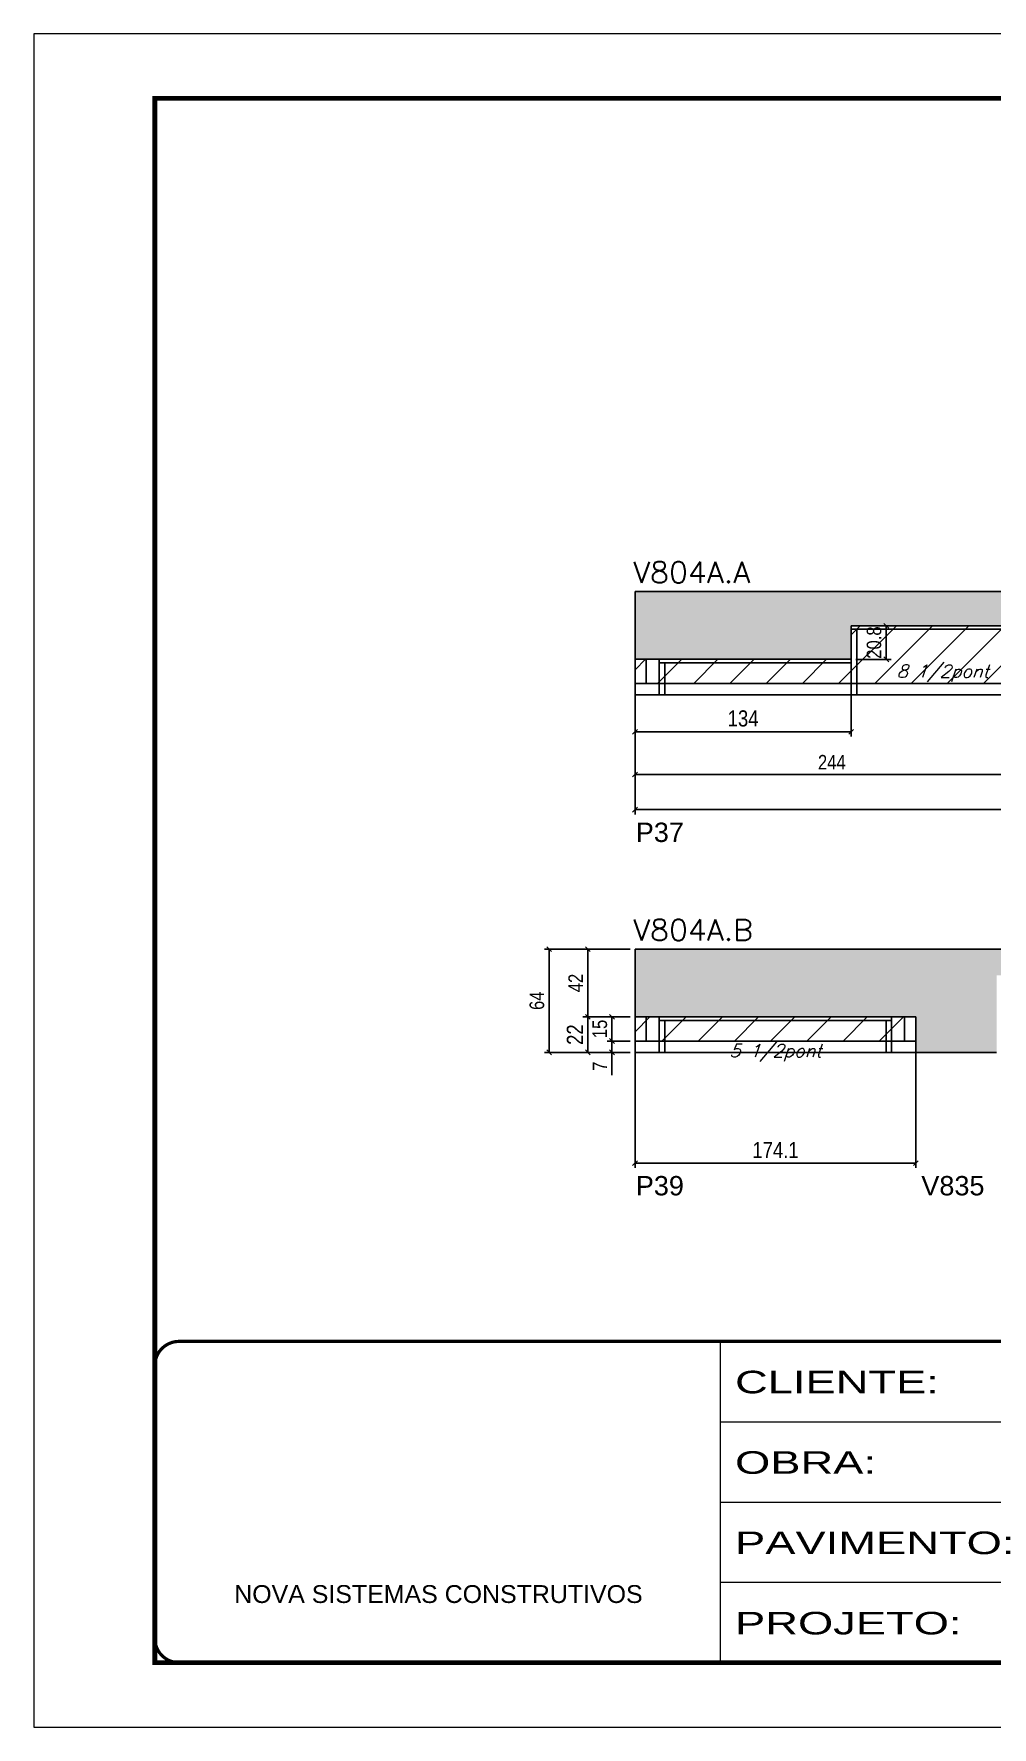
# Model space of a CAD drawing. Extents: x -20960 to -5926, y -2106 to 21915.
# Drawn here: x -12207 to -11613, y 17420 to 18470 of the extents above; entities that cross this region are included whole.
import ezdxf

# ---------------------------------------------------------------- set-up
doc = ezdxf.new("R2010")
doc.units = 0
doc.linetypes.add('CONTINUO', pattern=[0])
doc.linetypes.add('DASHED', pattern=[0.75, 0.5, -0.25])
for name, color, linetype in [('5', 5, 'Continuous'), ('COTA', 241, 'Continuous'), ('Painéis', 200, 'Continuous'), ('Reaproveitamento', 251, 'Continuous'), ('SARR_2.2x7', 40, 'Continuous'), ('SARR_3.5x7', 81, 'Continuous'), ('texto', 7, 'Continuous')]:
    doc.layers.add(name, color=color, linetype=linetype)
for name, color, linetype, lineweight in [('Folhas', 255, 'Continuous', 9), ('SARRAFO DE PRESSAO', 251, 'DASHED', 9), ('Texto Seção', 7, 'Continuous', 15)]:
    doc.layers.add(name, color=color, linetype=linetype, lineweight=lineweight)
doc.styles.add('ARIAL', font='arial.ttf')
doc.styles.add('COTA TECNICA', font='techl___.ttf', dxfattribs={"height": 10})
doc.styles.add('COTA TECNICA-50', font='techl___.ttf', dxfattribs={"height": 9})
doc.styles.add('REGUA-120', font='ROMANS.shx', dxfattribs={"height": 15})
doc.styles.add('Romans', font='romans.shx')
doc.styles.get("Standard").update_dxf_attribs({"font": 'arial.ttf'})
doc.styles.add('Tecnologia', font='')
doc.styles.get('Tecnologia').set_extended_font_data('Forgotten Futurist')
doc.dimstyles.new('COTA PAINEL-50', dxfattribs={"dimtxt": 9, "dimasz": 3, "dimexe": 3, "dimexo": 3, "dimgap": 3, "dimtad": 1, "dimdec": 1, "dimzin": 12, "dimdsep": 46, "dimtxsty": 'COTA TECNICA-50', "dimblk1": 'OBLIQUE', "dimblk2": 'OBLIQUE', "dimsah": 1, "dimcen": 0.9, "dimclrd": 4, "dimclre": 4, "dimclrt": 240, "dimadec": 1, "dimazin": 3, "dimtfac": 1, "dimtdec": 1, "dimtmove": 0, "dimatfit": 3, "dimfxl": 1, "dimtolj": 1, "dimtzin": 12, "dimarcsym": 0})
doc.dimstyles.new('PAINEL', dxfattribs={"dimtxt": 10, "dimasz": 3, "dimexe": 3, "dimexo": 3, "dimgap": 3, "dimtad": 1, "dimdec": 1, "dimzin": 12, "dimdsep": 46, "dimtxsty": 'COTA TECNICA', "dimblk1": 'OBLIQUE', "dimblk2": 'OBLIQUE', "dimsah": 1, "dimcen": 0.9, "dimclrd": 4, "dimclre": 4, "dimclrt": 240, "dimadec": 1, "dimazin": 3, "dimtfac": 1, "dimtdec": 1, "dimtmove": 0, "dimatfit": 3, "dimfxl": 1, "dimtolj": 1, "dimtzin": 12, "dimarcsym": 0})
pattern_1 = [(45, (-4768.5, -1148.575), (-11.22532, 11.22532), [])]

# ---------------------------------------------------------------- blocks, each defined once
blk = doc.blocks.new('9999999999')
at = {"color": 30, "linetype": 'CONTINUO'}
for p, q in [((98564.6, 34230.2), (98564.6, 34429.4)), ((98564.6, 34379.6), (99584, 34379.6)), ((98564.6, 34329.8), (99488, 34329.8)), ((98564.6, 34280), (99488, 34280))]:
    blk.add_line(p, q, dxfattribs=at)
at = {"color": 30, "linetype": 'CONTINUO', "const_width": 2}
blk.add_lwpolyline([(99584, 34230.2), (99584, 34414.4, 0.414214), (99569, 34429.4), (98229, 34429.4, 0.414214), (98214, 34414.4), (98214, 34245.2, 0.414214), (98229, 34230.2), (99584, 34230.2)], format="xyb", dxfattribs=at)
at = {"layer": 'Folhas'}
blk.add_lwpolyline([(98139, 34190.2), (99624, 34190.2), (99624, 35240.2), (98139, 35240.2)], close=True, dxfattribs=at)
at = {"layer": 'Folhas', "color": 30, "const_width": 3}
blk.add_lwpolyline([(98214, 34230.2), (99584, 34230.2), (99584, 35200.2), (98214, 35200.2)], close=True, dxfattribs=at)
at = {"color": 7, "linetype": 'Continuous', "ltscale": 5, "style": 'ARIAL'}
blk.add_text('NOVA SISTEMAS CONSTRUTIVOS', height=11.059, dxfattribs=at).set_placement((98263.2, 34267.2))
at = {"layer": 'Folhas', "color": 7, "style": 'Tecnologia', "width": 1.5}
for s, p in [('CLIENTE:', (98573.7, 34397.2)), ('OBRA:', (98573.7, 34347.3)), ('PAVIMENTO:', (98573.7, 34297.5)), ('PROJETO:', (98573.7, 34247.7))]:
    blk.add_text(s, height=14, dxfattribs=at).set_placement(p)
blk = doc.blocks.new('_Oblique')
at = {"color": 0, "linetype": 'ByBlock', "lineweight": -2}
blk.add_line((-0.5, -0.5), (0.5, 0.5), dxfattribs=at)
blk = doc.blocks.new('*D183')
at = {"layer": 'COTA', "color": 4, "lineweight": -2, "ltscale": 25, "transparency": 16777216}
for p, q in [((-11834.3, 18063.8), (-11834.3, 18033.9)), ((-11700.3, 18063.8), (-11700.3, 18033.9)), ((-11834.3, 18036.9), (-11700.3, 18036.9))]:
    blk.add_line(p, q, dxfattribs=at)
at = {"layer": 'Defpoints', "color": 0, "ltscale": 25, "transparency": 16777216}
for p in [(-11834.3, 18066.8), (-11700.3, 18066.8), (-11700.3, 18036.9)]:
    blk.add_point(p, dxfattribs=at)
at = {"layer": 'COTA', "color": 4, "lineweight": -2, "ltscale": 25, "transparency": 16777216, "xscale": 3, "yscale": 3, "zscale": 3, "rotation": 180}
blk.add_blockref('_Oblique', (-11834.3, 18036.9), dxfattribs=at)
at = {"layer": 'COTA', "color": 4, "lineweight": -2, "ltscale": 25, "transparency": 16777216, "xscale": 3, "yscale": 3, "zscale": 3}
blk.add_blockref('_Oblique', (-11700.3, 18036.9), dxfattribs=at)
at = {"layer": 'COTA', "color": 240, "ltscale": 25, "transparency": 16777216, "insert": (-11767.3, 18045.1), "char_height": 10, "attachment_point": 5, "style": 'COTA TECNICA'}
blk.add_mtext('\\A1;134', dxfattribs=at)
blk = doc.blocks.new('*D196')
at = {"layer": 'COTA', "color": 4, "lineweight": -2, "transparency": 16777216}
for p, q in [((-11834.3, 18063.8), (-11834.3, 17985.6)), ((-11124.3, 18063.8), (-11124.3, 17985.6)), ((-11834.3, 17988.6), (-11124.3, 17988.6))]:
    blk.add_line(p, q, dxfattribs=at)
at = {"layer": 'Defpoints', "color": 0, "transparency": 16777216}
for p in [(-11834.3, 18066.8), (-11124.3, 18066.8), (-11124.3, 17988.6)]:
    blk.add_point(p, dxfattribs=at)
at = {"layer": 'COTA', "color": 4, "lineweight": -2, "transparency": 16777216, "xscale": 3, "yscale": 3, "zscale": 3, "rotation": 180}
blk.add_blockref('_Oblique', (-11834.3, 17988.6), dxfattribs=at)
at = {"layer": 'COTA', "color": 4, "lineweight": -2, "transparency": 16777216, "xscale": 3, "yscale": 3, "zscale": 3}
blk.add_blockref('_Oblique', (-11124.3, 17988.6), dxfattribs=at)
at = {"layer": 'COTA', "color": 240, "transparency": 16777216, "insert": (-11479.3, 17996.1), "char_height": 9, "attachment_point": 5, "style": 'COTA TECNICA-50'}
blk.add_mtext('\\A1;710', dxfattribs=at)
blk = doc.blocks.new('*D197')
at = {"layer": 'COTA', "color": 4, "lineweight": -2, "transparency": 16777216}
for p, q in [((-11834.3, 18063.8), (-11834.3, 18007.4)), ((-11590.3, 18056.8), (-11590.3, 18007.4)), ((-11834.3, 18010.4), (-11590.3, 18010.4))]:
    blk.add_line(p, q, dxfattribs=at)
at = {"layer": 'Defpoints', "color": 0, "transparency": 16777216}
for p in [(-11834.3, 18066.8), (-11590.3, 18059.8), (-11590.3, 18010.4)]:
    blk.add_point(p, dxfattribs=at)
at = {"layer": 'COTA', "color": 4, "lineweight": -2, "transparency": 16777216, "xscale": 3, "yscale": 3, "zscale": 3, "rotation": 180}
blk.add_blockref('_Oblique', (-11834.3, 18010.4), dxfattribs=at)
at = {"layer": 'COTA', "color": 4, "lineweight": -2, "transparency": 16777216, "xscale": 3, "yscale": 3, "zscale": 3}
blk.add_blockref('_Oblique', (-11590.3, 18010.4), dxfattribs=at)
at = {"layer": 'COTA', "color": 240, "transparency": 16777216, "insert": (-11712.3, 18018), "char_height": 9, "attachment_point": 5, "style": 'COTA TECNICA-50'}
blk.add_mtext('\\A1;244', dxfattribs=at)
blk = doc.blocks.new('*D188')
at = {"layer": 'COTA', "color": 4, "lineweight": -2, "ltscale": 25, "transparency": 16777216}
for p, q in [((-11834.3, 17842.1), (-11834.3, 17766.4)), ((-11660.2, 17842.1), (-11660.2, 17766.4)), ((-11834.3, 17769.4), (-11660.2, 17769.4))]:
    blk.add_line(p, q, dxfattribs=at)
at = {"layer": 'Defpoints', "color": 0, "ltscale": 25, "transparency": 16777216}
for p in [(-11834.3, 17845.1), (-11660.2, 17845.1), (-11660.2, 17769.4)]:
    blk.add_point(p, dxfattribs=at)
at = {"layer": 'COTA', "color": 4, "lineweight": -2, "ltscale": 25, "transparency": 16777216, "xscale": 3, "yscale": 3, "zscale": 3, "rotation": 180}
blk.add_blockref('_Oblique', (-11834.3, 17769.4), dxfattribs=at)
at = {"layer": 'COTA', "color": 4, "lineweight": -2, "ltscale": 25, "transparency": 16777216, "xscale": 3, "yscale": 3, "zscale": 3}
blk.add_blockref('_Oblique', (-11660.2, 17769.4), dxfattribs=at)
at = {"layer": 'COTA', "color": 240, "ltscale": 25, "transparency": 16777216, "insert": (-11747.2, 17777.5), "char_height": 10, "attachment_point": 5, "style": 'COTA TECNICA'}
blk.add_mtext('\\A1;174.1', dxfattribs=at)
blk = doc.blocks.new('*D189')
at = {"layer": 'COTA', "color": 4, "lineweight": -2, "ltscale": 25, "transparency": 16777216}
for p, q in [((-11837.3, 17860.1), (-11866.6, 17860.1)), ((-11863.6, 17860.1), (-11863.6, 17838.1)), ((-11837.3, 17838.1), (-11866.6, 17838.1))]:
    blk.add_line(p, q, dxfattribs=at)
at = {"layer": 'Defpoints', "color": 0, "ltscale": 25, "transparency": 16777216}
for p in [(-11834.3, 17860.1), (-11863.6, 17838.1), (-11834.3, 17838.1)]:
    blk.add_point(p, dxfattribs=at)
at = {"layer": 'COTA', "color": 4, "lineweight": -2, "ltscale": 25, "transparency": 16777216, "xscale": 3, "yscale": 3, "zscale": 3}
for p, rotation in [((-11863.6, 17860.1), 90), ((-11863.6, 17838.1), 270)]:
    blk.add_blockref('_Oblique', p, dxfattribs=dict(at, rotation=rotation))
at = {"layer": 'COTA', "color": 240, "ltscale": 25, "transparency": 16777216, "insert": (-11871.6, 17849.1), "char_height": 10, "attachment_point": 5, "rotation": 90, "style": 'COTA TECNICA'}
blk.add_mtext('\\A1;22', dxfattribs=at)
blk = doc.blocks.new('*D190')
at = {"layer": 'COTA', "color": 4, "lineweight": -2, "transparency": 16777216}
for p, q in [((-11837.3, 17902.1), (-11890.5, 17902.1)), ((-11887.5, 17902.1), (-11887.5, 17838.1)), ((-11837.3, 17838.1), (-11890.5, 17838.1))]:
    blk.add_line(p, q, dxfattribs=at)
at = {"layer": 'Defpoints', "color": 0, "transparency": 16777216}
for p in [(-11834.3, 17902.1), (-11887.5, 17838.1), (-11834.3, 17838.1)]:
    blk.add_point(p, dxfattribs=at)
at = {"layer": 'COTA', "color": 4, "lineweight": -2, "transparency": 16777216, "xscale": 3, "yscale": 3, "zscale": 3}
for p, rotation in [((-11887.5, 17902.1), 90), ((-11887.5, 17838.1), 270)]:
    blk.add_blockref('_Oblique', p, dxfattribs=dict(at, rotation=rotation))
at = {"layer": 'COTA', "color": 240, "transparency": 16777216, "insert": (-11895.1, 17870.1), "char_height": 9, "attachment_point": 5, "rotation": 90, "style": 'COTA TECNICA-50'}
blk.add_mtext('\\A1;64', dxfattribs=at)
blk = doc.blocks.new('*D201')
at = {"layer": 'COTA', "color": 4, "lineweight": -2, "transparency": 16777216}
for p, q in [((-11837.3, 17902.1), (-11866.6, 17902.1)), ((-11863.6, 17860.1), (-11863.6, 17902.1)), ((-11837.3, 17860.1), (-11866.6, 17860.1))]:
    blk.add_line(p, q, dxfattribs=at)
at = {"layer": 'Defpoints', "color": 0, "transparency": 16777216}
for p in [(-11863.6, 17902.1), (-11834.3, 17902.1), (-11834.3, 17860.1)]:
    blk.add_point(p, dxfattribs=at)
at = {"layer": 'COTA', "color": 4, "lineweight": -2, "transparency": 16777216, "xscale": 3, "yscale": 3, "zscale": 3}
for p, rotation in [((-11863.6, 17902.1), 90), ((-11863.6, 17860.1), 270)]:
    blk.add_blockref('_Oblique', p, dxfattribs=dict(at, rotation=rotation))
at = {"layer": 'COTA', "color": 240, "transparency": 16777216, "insert": (-11871.1, 17881.1), "char_height": 9, "attachment_point": 5, "rotation": 90, "style": 'COTA TECNICA-50'}
blk.add_mtext('\\A1;42', dxfattribs=at)
blk = doc.blocks.new('*D212')
at = {"layer": 'COTA', "color": 4, "lineweight": -2, "transparency": 16777216}
for p, q in [((-11697.3, 18102.6), (-11675.5, 18102.6)), ((-11678.5, 18081.8), (-11678.5, 18102.6)), ((-11697.3, 18081.8), (-11675.5, 18081.8))]:
    blk.add_line(p, q, dxfattribs=at)
at = {"layer": 'Defpoints', "color": 0, "transparency": 16777216}
for p in [(-11700.3, 18102.6), (-11678.5, 18102.6), (-11700.3, 18081.8)]:
    blk.add_point(p, dxfattribs=at)
at = {"layer": 'COTA', "color": 4, "lineweight": -2, "transparency": 16777216, "xscale": 3, "yscale": 3, "zscale": 3}
for p, rotation in [((-11678.5, 18102.6), 90), ((-11678.5, 18081.8), 270)]:
    blk.add_blockref('_Oblique', p, dxfattribs=dict(at, rotation=rotation))
at = {"layer": 'COTA', "color": 240, "transparency": 16777216, "insert": (-11686.1, 18092.2), "char_height": 9, "attachment_point": 5, "rotation": 90, "style": 'COTA TECNICA-50'}
blk.add_mtext('\\A1;20.8', dxfattribs=at)
blk = doc.blocks.new('*D208')
at = {"layer": 'COTA', "color": 4, "lineweight": -2, "transparency": 16777216}
for p, q in [((-11837.3, 17860.1), (-11851.6, 17860.1)), ((-11848.6, 17845.1), (-11848.6, 17860.1)), ((-11837.3, 17845.1), (-11851.6, 17845.1))]:
    blk.add_line(p, q, dxfattribs=at)
at = {"layer": 'Defpoints', "color": 0, "transparency": 16777216}
for p in [(-11848.6, 17860.1), (-11834.3, 17860.1), (-11834.3, 17845.1)]:
    blk.add_point(p, dxfattribs=at)
at = {"layer": 'COTA', "color": 4, "lineweight": -2, "transparency": 16777216, "xscale": 3, "yscale": 3, "zscale": 3}
for p, rotation in [((-11848.6, 17860.1), 90), ((-11848.6, 17845.1), 270)]:
    blk.add_blockref('_Oblique', p, dxfattribs=dict(at, rotation=rotation))
at = {"layer": 'COTA', "color": 240, "transparency": 16777216, "insert": (-11856.1, 17852.6), "char_height": 9, "attachment_point": 5, "rotation": 90, "style": 'COTA TECNICA-50'}
blk.add_mtext('\\A1;15', dxfattribs=at)
blk = doc.blocks.new('*D209')
at = {"layer": 'COTA', "color": 4, "lineweight": -2, "transparency": 16777216}
for p, q in [((-11837.3, 17845.1), (-11851.6, 17845.1)), ((-11848.6, 17845.1), (-11848.6, 17838.1)), ((-11837.3, 17838.1), (-11851.6, 17838.1)), ((-11848.6, 17838.1), (-11848.6, 17823.9))]:
    blk.add_line(p, q, dxfattribs=at)
at = {"layer": 'Defpoints', "color": 0, "transparency": 16777216}
for p in [(-11834.3, 17845.1), (-11848.6, 17838.1), (-11834.3, 17838.1)]:
    blk.add_point(p, dxfattribs=at)
at = {"layer": 'COTA', "color": 4, "lineweight": -2, "transparency": 16777216, "xscale": 3, "yscale": 3, "zscale": 3}
for p, rotation in [((-11848.6, 17845.1), 90), ((-11848.6, 17838.1), 270)]:
    blk.add_blockref('_Oblique', p, dxfattribs=dict(at, rotation=rotation))
at = {"layer": 'COTA', "color": 240, "transparency": 16777216, "insert": (-11856.1, 17829.5), "char_height": 9, "attachment_point": 5, "rotation": 90, "style": 'COTA TECNICA-50'}
blk.add_mtext('\\A1;7', dxfattribs=at)

msp = doc.modelspace()

# ---------------------------------------------------------------- hatches: boundary and pattern name
at = {"layer": 'COTA', "linetype": 'ByBlock'}
h = msp.add_hatch(dxfattribs=at)
h.set_pattern_fill('AR-CONC', color=256, scale=0.03)
h.set_pattern_definition([(50, (-149412.5033, -5650.231), (5.46554007, -0.47817257), [0.5715, -6.2865]), (355, (-149412.5033, -5650.231), (-1.05730264, 5.73170536), [0.4572, -5.02921753]), (100.4514447, (-149412.048, -5650.271), (4.40823741, 5.25353256), [0.48570026, -5.34270734]), (46.1842, (-149412.503, -5648.707), (8.13237123, -1.26126984), [0.85725, -9.42975]), (96.6355576, (-149411.8256, -5648.812), (7.122124, 7.42278374), [0.7285507, -8.01406824]), (351.184151, (-149412.503, -5648.707), (7.122124, 7.42278374), [0.685799, -7.54379196]), (21, (-149411.7413, -5649.088), (4.54843174, -3.06795595), [0.5715, -6.2865]), (326, (-149411.7413, -5649.088), (1.85406085, 5.52563898), [0.4572, -5.0292]), (71.451445, (-149411.362, -5649.3436), (6.40249258, 2.45768307), [0.48570026, -5.34269813]), (37.5, (-149412.5033, -5650.231), (0.092658098, 2.536651166), [0, -4.96824, 0, -5.1054, 0, -5.04825]), (7.5, (-149412.5033, -5650.231), (2.004589875, 3.005417245), [0, -2.91084, 0, -4.85394, 0, -1.92405]), (327.5, (-149414.2025, -5650.231), (4.067717855, -0.17186232), [0, -1.905, 0, -5.9436, 0, -7.8867]), (317.5, (-149414.9645, -5650.231), (4.44387544, 0.76279473), [0, -2.4765, 0, -3.94716, 0, -5.6007])])
h.paths.add_polyline_path([(-11700.29, 18102.63), (-11258.29, 18102.63), (-11258.29, 18081.83), (-11124.29, 18081.83), (-11124.29, 18123.83), (-11834.29, 18123.83), (-11834.29, 18081.83), (-11700.29, 18081.83)])
h = msp.add_hatch(dxfattribs=at)
h.set_pattern_fill('AR-CONC', color=256, scale=0.03)
h.set_pattern_definition([(50, (-149412.5033, -5871.979), (5.46554007, -0.47817257), [0.5715, -6.2865]), (355, (-149412.5033, -5871.979), (-1.05730264, 5.73170536), [0.4572, -5.02921753]), (100.4514447, (-149412.048, -5872.019), (4.40823741, 5.25353256), [0.48570026, -5.34270734]), (46.1842, (-149412.503, -5870.455), (8.13237123, -1.26126984), [0.85725, -9.42975]), (96.6355576, (-149411.8256, -5870.56), (7.122124, 7.42278374), [0.7285507, -8.01406824]), (351.184151, (-149412.503, -5870.455), (7.122124, 7.42278374), [0.685799, -7.54379196]), (21, (-149411.7413, -5870.836), (4.54843174, -3.06795595), [0.5715, -6.2865]), (326, (-149411.7413, -5870.836), (1.85406085, 5.52563898), [0.4572, -5.0292]), (71.451445, (-149411.362, -5871.0916), (6.40249258, 2.45768307), [0.48570026, -5.34269813]), (37.5, (-149412.5033, -5871.979), (0.092658098, 2.536651166), [0, -4.96824, 0, -5.1054, 0, -5.04825]), (7.5, (-149412.5033, -5871.979), (2.004589875, 3.005417245), [0, -2.91084, 0, -4.85394, 0, -1.92405]), (327.5, (-149414.2025, -5871.979), (4.067717855, -0.17186232), [0, -1.905, 0, -5.9436, 0, -7.8867]), (317.5, (-149414.9645, -5871.979), (4.44387544, 0.76279473), [0, -2.4765, 0, -3.94716, 0, -5.6007])])
h.paths.add_polyline_path([(-11610.19, 17885.88), (-11064.19, 17885.88), (-11064.19, 17902.08), (-11834.29, 17902.08), (-11834.29, 17860.08), (-11660.19, 17860.08), (-11660.19, 17838.08), (-11610.19, 17838.08)])
at = {"layer": 'Reaproveitamento', "transparency": 33554684}
h = msp.add_hatch(dxfattribs=at)
h.set_pattern_fill('ANSI31', color=256, scale=5)
h.set_pattern_definition(pattern_1)
h.paths.add_polyline_path([(-11700.29, 18102.63), (-11700.29, 18081.83), (-11834.29, 18081.83), (-11834.29, 18066.83), (-11590.29, 18066.83), (-11590.29, 18102.63)])
h = msp.add_hatch(dxfattribs=at)
h.set_pattern_fill('ANSI31', color=256, scale=5)
h.set_pattern_definition(pattern_1)
h.paths.add_polyline_path([(-11660.19, 17845.08), (-11660.19, 17860.08), (-11834.29, 17860.08), (-11834.29, 17845.08)])

# ---------------------------------------------------------------- linework, layer by layer
at = {"layer": 'COTA', "linetype": 'ByBlock'}
for p, q in [((-11834.29, 18123.83), (-11124.29, 18123.83)), ((-11834.29, 18123.83), (-11834.29, 18081.83)), ((-11834.29, 17902.08), (-11064.19, 17902.08)), ((-11834.29, 17902.08), (-11834.29, 17860.08)), ((-11660.19, 17838.08), (-11610.19, 17838.08))]:
    msp.add_line(p, q, dxfattribs=at)
at = {"layer": 'Painéis', "linetype": 'ByBlock'}
for p, q in [((-11700.29, 18102.63), (-11700.29, 18081.83)), ((-11700.29, 18102.63), (-11258.29, 18102.63)), ((-11834.29, 18081.83), (-11700.29, 18081.83)), ((-11834.29, 18059.83), (-11834.29, 18081.83)), ((-11124.29, 18066.83), (-11834.29, 18066.83)), ((-11124.29, 18059.83), (-11834.29, 18059.83)), ((-11834.29, 17860.08), (-11660.19, 17860.08)), ((-11834.29, 17838.08), (-11834.29, 17860.08)), ((-11660.19, 17860.08), (-11660.19, 17838.08)), ((-11660.19, 17845.08), (-11834.29, 17845.08)), ((-11660.19, 17838.08), (-11834.29, 17838.08))]:
    msp.add_line(p, q, dxfattribs=at)
at = {"layer": 'SARR_2.2x7', "linetype": 'Continuous'}
for p, q in [((-11700.29, 18100.43), (-11590.29, 18100.43)), ((-11827.29, 18081.83), (-11827.29, 18066.83)), ((-11819.29, 18079.63), (-11700.29, 18079.63)), ((-11827.29, 17860.08), (-11827.29, 17845.08)), ((-11819.29, 17857.88), (-11675.19, 17857.88)), ((-11667.19, 17860.08), (-11667.19, 17845.08))]:
    msp.add_line(p, q, dxfattribs=at)
at = {"layer": 'SARR_3.5x7'}
for p, q in [((-11700.29, 18100.43), (-11700.29, 18059.83)), ((-11696.79, 18100.43), (-11696.79, 18059.83)), ((-11819.29, 18081.83), (-11819.29, 18059.83)), ((-11815.79, 18079.63), (-11815.79, 18059.83)), ((-11819.29, 18059.83), (-11815.79, 18059.83)), ((-11700.29, 18059.83), (-11696.79, 18059.83)), ((-11819.29, 17860.08), (-11819.29, 17838.08)), ((-11815.79, 17857.88), (-11815.79, 17838.08)), ((-11678.69, 17857.88), (-11678.69, 17838.08)), ((-11675.19, 17860.08), (-11675.19, 17838.08)), ((-11819.29, 17838.08), (-11815.79, 17838.08)), ((-11678.69, 17838.08), (-11675.19, 17838.08))]:
    msp.add_line(p, q, dxfattribs=at)

# ---------------------------------------------------------------- block references
at = {"layer": 'SARRAFO DE PRESSAO', "color": 6, "linetype": 'ByBlock'}
msp.add_blockref('9999999999', (-110345.98, -16770.54), dxfattribs=at)

# ---------------------------------------------------------------- texts
at = {"layer": '5', "linetype": 'Continuous'}
for s, p in [('P37', (-11833.83, 17968.56)), ('P39', (-11833.83, 17749.41)), ('V835', (-11656.8, 17749.41))]:
    msp.add_text(s, height=12, rotation=0.00004, dxfattribs=at).set_placement(p)
at = {"layer": 'texto', "color": 2, "char_height": 8, "attachment_point": 5, "style": 'Romans'}
for s, insert in [('{\\Q19;\\C256;8 1/2pont}', (-11643.55, 18073.12)), ('{\\Q19;\\C256;5 1/2pont}', (-11747.24, 17837.79))]:
    msp.add_mtext(s, dxfattribs=dict(at, insert=insert))
at = {"layer": 'Texto Seção', "style": 'REGUA-120', "width": 1.05}
for s, p in [('V804A.A', (-11835.45, 18129.19)), ('V804A.B', (-11835.45, 17907.44))]:
    msp.add_text(s, height=13, dxfattribs=at).set_placement(p)

# ---------------------------------------------------------------- dimensions: what is measured, and where the dimension line sits
at = {"layer": 'COTA'}
dim = msp.add_linear_dim(base=(-11678.54, 18102.63), p1=(-11700.29, 18081.83), p2=(-11700.29, 18102.63), angle=90, dimstyle='COTA PAINEL-50', dxfattribs=at)
dim.commit()
dim.dimension.update_dxf_attribs({"geometry": '*D212', "text_midpoint": (-11678.54, 18092.23), "dimtype": 160})
at = {"layer": 'COTA', "ltscale": 25}
for base, p1, p2, picture, middle in [((-11700.29, 18036.88), (-11834.29, 18066.83), (-11700.29, 18066.83), '*D183', (-11767.29, 18045.1)), ((-11660.19, 17769.4), (-11834.29, 17845.08), (-11660.19, 17845.08), '*D188', (-11747.24, 17777.48))]:
    dim = msp.add_linear_dim(base=base, p1=p1, p2=p2, dimstyle='PAINEL', dxfattribs=at)
    dim.commit()
    dim.dimension.update_dxf_attribs({"geometry": picture, "text_midpoint": middle})
at = {"layer": 'COTA', "color": 1}
for base, p2, picture, middle in [((-11124.29, 17988.56), (-11124.29, 18066.83), '*D196', (-11479.29, 17996.15)), ((-11590.29, 18010.41), (-11590.29, 18059.83), '*D197', (-11712.29, 18017.98))]:
    dim = msp.add_linear_dim(base=base, p1=(-11834.29, 18066.83), p2=p2, dimstyle='COTA PAINEL-50', dxfattribs=at)
    dim.commit()
    dim.dimension.update_dxf_attribs({"geometry": picture, "text_midpoint": middle})
at = {"layer": 'COTA'}
for base, p1, p2, picture, middle in [((-11887.47, 17838.08), (-11834.29, 17902.08), (-11834.29, 17838.08), '*D190', (-11895.06, 17870.08)), ((-11848.55, 17860.08), (-11834.29, 17845.08), (-11834.29, 17860.08), '*D208', (-11856.15, 17852.58)), ((-11848.55, 17838.08), (-11834.29, 17845.08), (-11834.29, 17838.08), '*D209', (-11856.12, 17829.5))]:
    dim = msp.add_linear_dim(base=base, p1=p1, p2=p2, angle=90, dimstyle='COTA PAINEL-50', dxfattribs=at)
    dim.commit()
    dim.dimension.update_dxf_attribs({"geometry": picture, "text_midpoint": middle})
at = {"layer": 'COTA', "color": 1}
dim = msp.add_linear_dim(base=(-11863.55, 17902.08), p1=(-11834.29, 17860.08), p2=(-11834.29, 17902.08), angle=90, dimstyle='COTA PAINEL-50', dxfattribs=at)
dim.commit()
dim.dimension.update_dxf_attribs({"geometry": '*D201', "text_midpoint": (-11871.12, 17881.08)})
at = {"layer": 'COTA', "ltscale": 25}
dim = msp.add_linear_dim(base=(-11863.55, 17838.08), p1=(-11834.29, 17860.08), p2=(-11834.29, 17838.08), angle=90, dimstyle='PAINEL', dxfattribs=at)
dim.commit()
dim.dimension.update_dxf_attribs({"geometry": '*D189', "text_midpoint": (-11871.55, 17849.08)})

doc.saveas('drawing.dxf')
